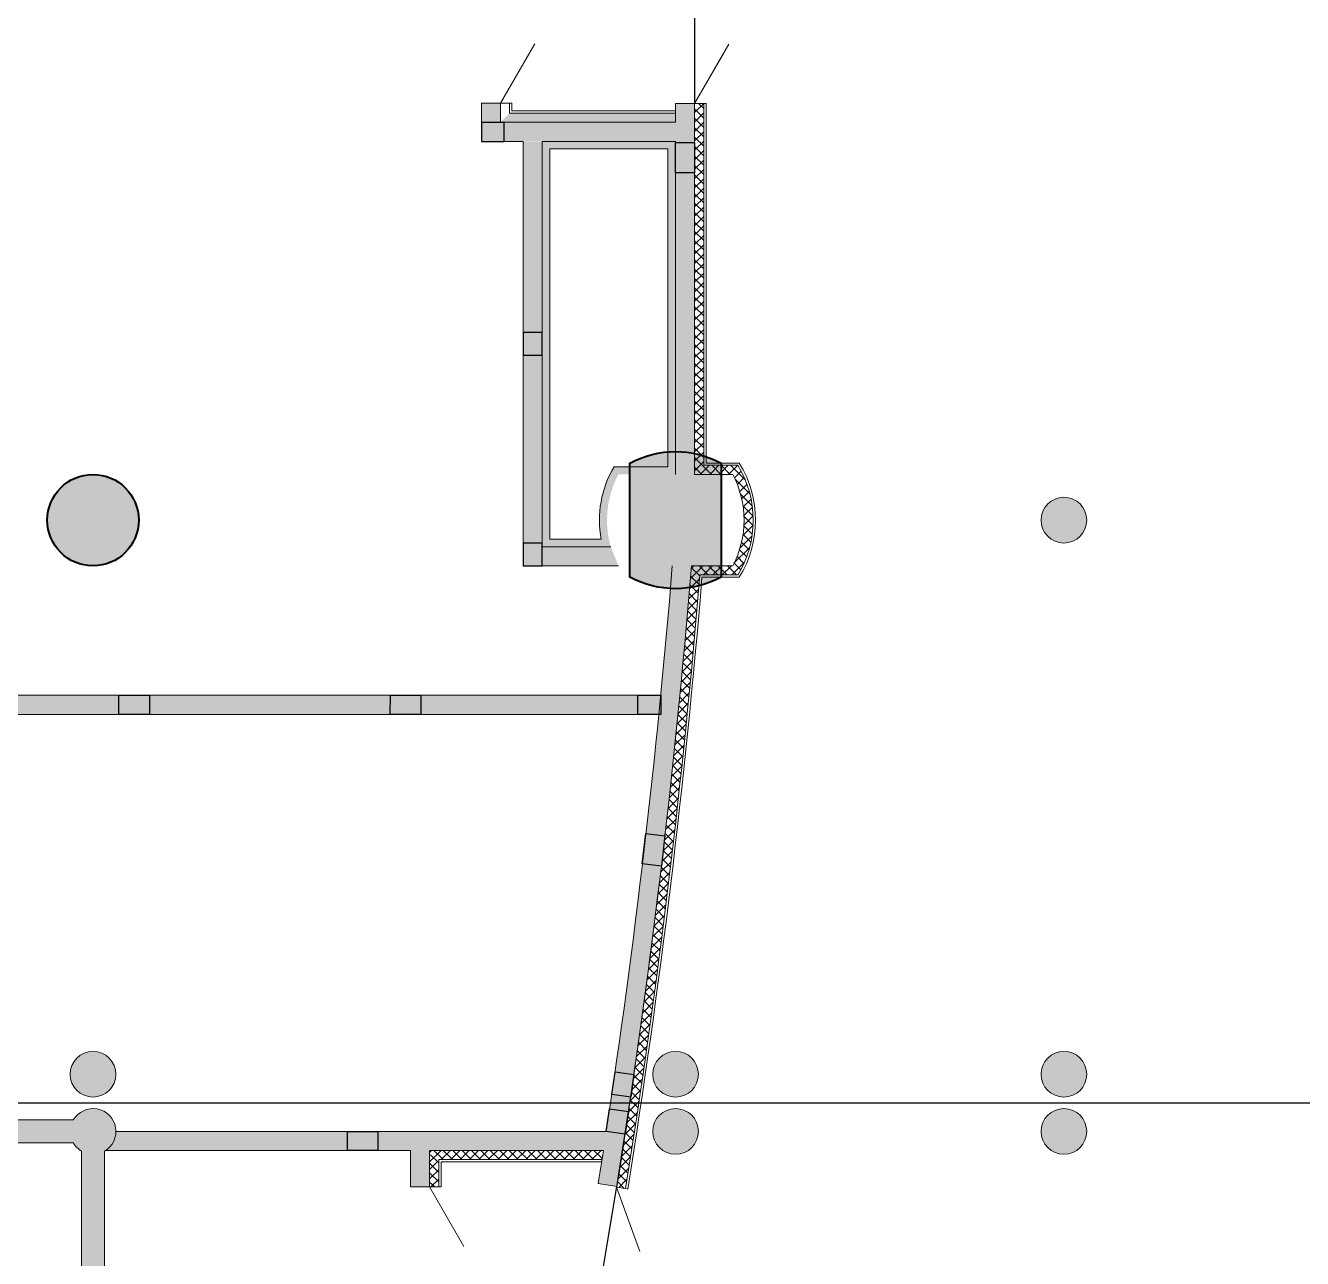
# Model space of a CAD drawing. Header units: millimetres. Extents: x 72919 to 485785, y -53256 to 338519.
# Drawn here: x 394915 to 411683, y 113847 to 130034 of the extents above; entities that cross this region are included whole.
import ezdxf

# ---------------------------------------------------------------- set-up
doc = ezdxf.new("R2010")
doc.units = ezdxf.units.MM
doc.layers.add('1', color=7, linetype='Continuous')
doc.layers.add('door', color=177, linetype='Continuous', lineweight=9)
doc.layers.add('wall', color=5, linetype='Continuous', lineweight=40)

# ---------------------------------------------------------------- blocks, each defined once
blk = doc.blocks.new('Пилон 1')
at = {"layer": 'wall', "lineweight": 9, "ltscale": 400, "true_color": 0x000000}
h = blk.add_hatch(color=18, dxfattribs=at)
h.dxf.hatch_style = 1
edge = h.paths.add_edge_path()
edge.add_line((600, -750), (600, 750))
edge.add_arc((0, -375), 1275, 61.9275, 118.0725)
edge.add_line((-600, 750), (-600, -750))
edge.add_arc((0, 375), 1275, 241.9275, 298.0725)
at = {"layer": 'wall', "color": 0, "ltscale": 400}
blk.add_lwpolyline([(600, -750), (600, 750, 0.25), (-600, 750), (-600, -750, 0.25), (600, -750)], format="xyb", dxfattribs=at)
blk = doc.blocks.new('Колонна ∅1200')
at = {"lineweight": 9, "ltscale": 400, "true_color": 0x000000}
h = blk.add_hatch(color=18, dxfattribs=at)
h.dxf.hatch_style = 1
edge = h.paths.add_edge_path()
edge.add_arc((0, 0), 600, 0, 360)
at = {"color": 18, "ltscale": 400, "true_color": 0x000000}
blk.add_circle((0, 0), 600, dxfattribs=at)

msp = doc.modelspace()

# ---------------------------------------------------------------- hatches: boundary and pattern name
at = {"ltscale": 500, "true_color": 0x000000}
h = msp.add_hatch(color=18, dxfattribs=at)
h.dxf.hatch_style = 1
h.paths.add_polyline_path([(400900.43379, 128762.53398), (400900.43379, 128513.03398), (401200.43379, 128513.03398), (401200.43379, 128762.53398)])
h = msp.add_hatch(color=18, dxfattribs=at)
h.dxf.hatch_style = 1
h.paths.add_polyline_path([(403700.43379, 128499.99944), (403700.43379, 128099.99944), (403450.43379, 128099.99944), (403450.43379, 128500.04787)])
h = msp.add_hatch(color=18, dxfattribs=at)
h.dxf.hatch_style = 1
h.paths.add_polyline_path([(401450.91068, 125704.99944), (401700.41068, 125704.99944), (401700.41068, 126004.99944), (401450.91068, 126004.99944)])
h = msp.add_hatch(color=18, dxfattribs=at)
h.dxf.hatch_style = 1
edge = h.paths.add_edge_path()
edge.add_arc((408550.43379, 123539.99944), 300, 9, 369)
h = msp.add_hatch(color=18, dxfattribs=at)
h.dxf.hatch_style = 1
h.paths.add_polyline_path([(401450.91068, 122939.99944), (401700.41068, 122939.99944), (401700.41068, 123239.99944), (401450.91068, 123239.99944)])
h = msp.add_hatch(color=18, dxfattribs=at)
h.dxf.hatch_style = 1
h.paths.add_polyline_path([(396140.43379, 121240.18298), (396540.43379, 121240.18298), (396540.43379, 120990.18298), (396140.38536, 120990.18298)])
h = msp.add_hatch(color=18, dxfattribs=at)
h.dxf.hatch_style = 1
h.paths.add_polyline_path([(399704.96645, 121240.18298), (400104.96645, 121240.18298), (400104.96645, 120990.18298), (399704.91802, 120990.18298)])
h = msp.add_hatch(color=18, dxfattribs=at)
h.dxf.hatch_style = 1
h.paths.add_polyline_path([(403310.44989, 119396.66792), (403264.05636, 118999.36745), (403013.52215, 119028.52885), (403062.12205, 119425.5725)])
h = msp.add_hatch(color=18, dxfattribs=at)
h.dxf.hatch_style = 1
edge = h.paths.add_edge_path()
edge.add_arc((395800.43379, 116264.99944), 300, 9, 369)
h = msp.add_hatch(color=18, dxfattribs=at)
h.dxf.hatch_style = 1
edge = h.paths.add_edge_path()
edge.add_arc((403450.43379, 116264.99944), 300, 9, 369)
h = msp.add_hatch(color=18, dxfattribs=at)
h.dxf.hatch_style = 1
edge = h.paths.add_edge_path()
edge.add_arc((408550.43379, 116264.99944), 300, 9, 369)
h = msp.add_hatch(color=18, dxfattribs=at)
h.dxf.hatch_style = 1
h.paths.add_polyline_path([(402656.4628, 116297.39127), (402903.64408, 116261.89901), (402861.005, 115964.94462), (402613.82372, 116000.43688)])
h = msp.add_hatch(color=18, dxfattribs=at)
h.dxf.hatch_style = 1
h.paths.add_polyline_path([(402583.13961, 115811.95383), (402830.32089, 115776.46157), (402787.68181, 115479.50718), (402540.50053, 115514.99944)])
h = msp.add_hatch(color=18, dxfattribs=at)
h.dxf.hatch_style = 1
edge = h.paths.add_edge_path()
edge.add_arc((403450.43379, 115514.99944), 300, 9, 369)
h = msp.add_hatch(color=18, dxfattribs=at)
h.dxf.hatch_style = 1
edge = h.paths.add_edge_path()
edge.add_arc((408550.43379, 115514.99944), 300, 9, 369)
h = msp.add_hatch(color=18, dxfattribs=at)
h.dxf.hatch_style = 1
h.paths.add_polyline_path([(399141.03776, 115514.99946), (399541.03776, 115514.99946), (399541.03776, 115264.99946), (399140.98933, 115264.99946)])
at = {"layer": '1', "ltscale": 500, "true_color": 0x000000}
h = msp.add_hatch(color=18, dxfattribs=at)
h.dxf.hatch_style = 1
edge = h.paths.add_edge_path()
edge.add_line((403254.96645, 120990.18296), (402954.96645, 120990.18296))
edge.add_line((402954.96645, 120990.18296), (402954.96645, 121240.18296))
edge.add_line((402954.96645, 121240.18296), (403254.96645, 121240.18296))
edge.add_line((403254.96645, 121240.18296), (403254.96645, 121003.69873))
at = {"layer": 'wall', "lineweight": 18, "ltscale": 0.007407, "true_color": 0x000000}
h = msp.add_hatch(color=18, dxfattribs=at)
h.dxf.hatch_style = 1
h.paths.add_polyline_path([(400900.43379, 128513.32434), (400900.43379, 129013.32434), (401150.43379, 129011.60815), (401150.43379, 128763.32434), (403450.43379, 128763.32434), (403450.43379, 128513.32434)])
h = msp.add_hatch(color=18, dxfattribs=at)
h.dxf.hatch_style = 1
h.paths.add_polyline_path([(401270.43379, 129011.47232), (401270.43379, 128883.03398), (401150.43379, 128763.03398), (401150.43379, 129011.47232), (401270.43379, 129011.47232)], flags=0)
h = msp.add_hatch(color=18, dxfattribs=at)
h.dxf.hatch_style = 1
h.paths.add_polyline_path([(403700.43379, 124139.99944), (403700.43379, 129009.99944), (403450.43379, 129009.99944), (403450.43379, 124139.99944)])
h = msp.add_hatch(color=18, dxfattribs=at)
h.dxf.hatch_style = 1
h.paths.add_polyline_path([(401270.43379, 128883.03398), (403450.43379, 128883.03398), (403450.43379, 128763.03398), (401150.43379, 128763.03398)])
h = msp.add_hatch(color=18, dxfattribs=at)
h.dxf.hatch_style = 1
h.paths.add_polyline_path([(401450.91068, 122936.99944), (401700.91068, 123186.99944), (401700.91068, 128510.03398), (401450.91068, 128510.03398), (401450.91068, 125883.36394), (401450.91068, 125883.36394), (401450.91068, 125503.36394)])
h = msp.add_hatch(color=18, dxfattribs=at)
h.dxf.hatch_style = 1
edge = h.paths.add_edge_path()
edge.add_line((402700.43379, 124139.99944), (403450.43379, 124139.99944))
edge.add_line((403450.43379, 124139.99944), (403450.43379, 128513.03398))
edge.add_line((403450.43379, 128513.03398), (401700.91068, 128513.02984))
edge.add_line((401700.91068, 128513.02984), (401700.91068, 123190.00358))
edge.add_line((401700.91068, 123190.00358), (402599.4138, 123189.99944))
edge.add_arc((403825.43379, 123539.99944), 1275, 151.927513064, 195.932803815, ccw=False)
edge = h.paths.add_edge_path(flags=16)
edge.add_line((401800.91068, 128413.02617), (403350.43379, 128413.0335))
edge.add_line((403350.43379, 128413.0335), (403350.43379, 124239.99944))
edge.add_line((403350.43379, 124239.99944), (402642.10704, 124239.99944))
edge.add_arc((403812.33888, 123543.96535), 1361.58218, 149.25653434, 190.74991855)
edge.add_line((402474.65157, 123289.99944), (401800.91068, 123289.99944))
edge.add_line((401800.91068, 123289.99944), (401800.91068, 128413.02617))
h = msp.add_hatch(color=18, dxfattribs=at)
h.dxf.hatch_style = 1
h.paths.add_polyline_path([(401450.91068, 122939.99944), (402700.43379, 122939.99944), (402599.4138, 123189.14989), (401699.71579, 123189.99972)])
h = msp.add_hatch(color=18, dxfattribs=at)
h.dxf.hatch_style = 1
edge = h.paths.add_edge_path()
edge.add_line((403408.01975, 122939.99944), (403658.85675, 122939.99944))
edge.add_arc((298982.94216, 131434.60821), 105020.02416, 350.881871444, 355.3605275447, ccw=False)
edge.add_line((402675.90343, 114792.03457), (402434.53589, 114832.35909))
edge.add_arc((295410.43379, 131794.99944), 108360, 350.9938960946, 355.3126568209)
h = msp.add_hatch(color=18, dxfattribs=at)
h.dxf.hatch_style = 1
h.paths.add_polyline_path([(403254.96645, 121240.18296), (383860.30724, 121240.18064), (383861.38444, 120990.18296), (403230.40198, 120990.18296)])
h = msp.add_hatch(color=18, dxfattribs=at)
h.dxf.hatch_style = 1
edge = h.paths.add_edge_path()
edge.add_line((395951.32476, 110929.99994), (395651.32476, 110929.99994))
edge.add_line((395651.32476, 110929.99994), (395651.3244, 115255.19182))
edge.add_arc((395801.32446, 115514.99941), 300, 209.999987978, 239.999987706, ccw=False)
edge.add_line((395541.5168, 115364.99946), (391601.32285, 115365.00029))
edge.add_line((391601.32285, 115365.00029), (391601.32285, 111689.99994))
edge.add_line((391601.32285, 111689.99994), (391301.32285, 111689.99994))
edge.add_line((391301.32285, 111689.99994), (391301.32285, 115665.00035))
edge.add_line((391301.32285, 115665.00035), (395541.51687, 115665.00035))
edge.add_arc((395801.32417, 115514.99944), 300.00018, -59.999968984, 149.99981962, ccw=False)
edge.add_line((395951.3244, 115255.19175), (395951.32476, 110929.99994))
edge = h.paths.add_edge_path()
edge.add_arc((395801.32285, 108240.00059), 600, 104.477499685, 165.522552073, ccw=False)
edge.add_line((395651.32298, 108820.94813), (395651.32299, 108889.99994))
edge.add_line((395651.32299, 108889.99994), (395951.323, 108889.99994))
edge.add_line((395951.323, 108889.99994), (395951.32298, 108820.94806))
edge.add_arc((395801.32285, 108240.00059), 600, -165.522423555, 75.522475044, ccw=False)
edge.add_line((395220.37552, 108089.99994), (391601.32285, 108089.99994))
edge.add_line((391601.32285, 108089.99994), (391601.32285, 108389.99994))
edge.add_line((391601.32285, 108389.99994), (395220.37518, 108389.99994))
h = msp.add_hatch(color=18, dxfattribs=at)
h.dxf.hatch_style = 1
edge = h.paths.add_edge_path()
edge.add_line((402540.50053, 115514.99944), (396100.78575, 115514.99712))
edge.add_arc((395803.03761, 115513.43782), 297.75222, -56.551292893, 0.300053954, ccw=False)
edge.add_line((395967.15573, 115264.99944), (402502.21078, 115264.99944))
edge.add_line((402502.21078, 115264.99944), (402540.50053, 115514.99944))
h = msp.add_hatch(color=18, dxfattribs=at)
h.dxf.hatch_style = 1
h.paths.add_polyline_path([(400221.03776, 114782.20356), (400221.03776, 115264.99944), (399971.03776, 115264.99944), (399971.03776, 114782.20356)])

# ---------------------------------------------------------------- linework, layer by layer
at = {"color": 18, "ltscale": 500, "true_color": 0x000000}
for points in [[(403700.43379, 130820.01113), (403700.43379, 129009.99944)], [(342646.86353, 115889.99944), (416850.70066, 115889.99944)], [(402382.86961, 113005.90489), (402681.12693, 114791.16189)]]:
    msp.add_lwpolyline(points, dxfattribs=at)
for points in [[(400900.43379, 128762.53398), (400900.43379, 128513.03398), (401200.43379, 128513.03398), (401200.43379, 128762.53398)], [(403700.43379, 128499.99944), (403700.43379, 128099.99944), (403450.43379, 128099.99944), (403450.43379, 128500.04787)], [(401450.91068, 125704.99944), (401700.41068, 125704.99944), (401700.41068, 126004.99944), (401450.91068, 126004.99944)], [(401450.91068, 122939.99944), (401700.41068, 122939.99944), (401700.41068, 123239.99944), (401450.91068, 123239.99944)], [(396140.43379, 121240.18298), (396540.43379, 121240.18298), (396540.43379, 120990.18298), (396140.38536, 120990.18298)], [(399704.96645, 121240.18298), (400104.96645, 121240.18298), (400104.96645, 120990.18298), (399704.91802, 120990.18298)], [(403254.96645, 121240.18296), (403254.96645, 120990.18296), (402954.96645, 120990.18296), (402954.96645, 121240.18296)], [(403310.44988, 119396.66793), (403264.05636, 118999.36745), (403013.52215, 119028.52885), (403062.12205, 119425.5725)], [(402656.4628, 116297.39127), (402903.64408, 116261.89901), (402861.005, 115964.94462), (402613.82372, 116000.43688)], [(402583.13961, 115811.95383), (402830.32089, 115776.46157), (402787.68181, 115479.50718), (402540.50053, 115514.99944)], [(399141.03776, 115514.99946), (399541.03776, 115514.99946), (399541.03776, 115264.99946), (399140.98933, 115264.99946)]]:
    msp.add_lwpolyline(points, close=True, dxfattribs=at)
at = {"layer": 'door', "linetype": 'ByBlock', "ltscale": 100}
for p, q in [((401600.43379, 129792.89518), (401150.43379, 129013.47232)), ((404150.43379, 129789.42231), (403700.43379, 129009.99944)), ((404091.10586, 129686.66331), (403700.43379, 129009.99944)), ((400221.03776, 114785.20356), (400671.93907, 114004.21957))]:
    msp.add_line(p, q, dxfattribs=at)
at = {"layer": 'door', "ltscale": 100}
msp.add_line((402674.32509, 114782.20356), (402982.58654, 113936.64169), dxfattribs=at)
at = {"layer": 'wall', "color": 18, "lineweight": 18, "ltscale": 0.007407, "true_color": 0x000000}
for p, q in [((403921.17378, 124139.99944), (403700.43379, 124360.73944)), ((404368.19336, 124064.21092), (404172.40484, 124259.99944)), ((403797.43009, 124139.99944), (403700.43379, 124236.99575)), ((396101.32435, 115514.99944), (402540.50053, 115514.99944)), ((395967.15573, 115264.99944), (399971.03776, 115264.99944)), ((400221.03776, 115264.99944), (402502.21078, 115264.99944)), ((402485.60489, 115157.77212), (402378.37757, 115264.99944))]:
    msp.add_line(p, q, dxfattribs=at)
at = {"layer": 'wall', "color": 18, "lineweight": 18, "ltscale": 0.007407, "true_color": 0x000000, "extrusion": (0, 1, 0)}
for p, q in [((402483.6195, 115144.99944), (400341.03776, 115144.99944)), ((400371.03776, 115114.99944), (402478.95017, 115114.99944)), ((400371.03776, 114785.20356), (400221.03776, 114785.20356))]:
    msp.add_line(p, q, dxfattribs=at)
at = {"layer": 'wall', "color": 18, "lineweight": 18, "ltscale": 0.007407, "true_color": 0x000000, "extrusion": (0.707107, -0.707107, 0)}
msp.add_line((402476.06395, 115144.99944), (402485.01029, 115153.94579), dxfattribs=at)
at = {"layer": 'wall', "color": 18, "lineweight": 18, "ltscale": 0.007407, "true_color": 0x000000}
for points in [[(403700.43379, 124139.99944), (403700.43379, 129009.99944), (403450.43379, 129009.99944), (403450.43379, 128763.03398), (401150.43379, 128763.03398), (401150.43379, 129013.47232), (400900.43379, 129013.47232), (400900.43379, 128513.03398), (401450.91068, 128513.03398)], [(401150.43379, 128763.03398), (401150.43379, 129013.47232), (401300.43379, 129013.47232)], [(401270.43379, 129013.47232), (401270.43379, 128883.03398)], [(401300.43379, 129013.47232), (401300.43379, 128913.03398)], [(403700.43379, 128890.80817), (403819.62506, 129009.99944)], [(403700.43379, 124139.99944), (403700.43379, 129009.99944)], [(403820.43379, 128942.99953), (403753.43387, 129009.99944)], [(403450.43379, 128913.03398), (403450.43379, 128763.03398), (401150.43379, 128763.03398)], [(401270.43379, 128883.03398), (403450.43379, 128883.03398)], [(401300.43379, 128913.03398), (403450.43379, 128913.03398)], [(403820.43379, 128819.25585), (403700.43379, 128939.25585)], [(403700.43379, 128767.06448), (403820.43379, 128887.06448)], [(403820.43379, 128695.51216), (403700.43379, 128815.51216)], [(403700.43379, 128643.32079), (403820.43379, 128763.32079)], [(403820.43379, 128571.76847), (403700.43379, 128691.76847)], [(403700.43379, 128519.57711), (403820.43379, 128639.57711)], [(402700.43379, 122939.99944), (401450.91068, 122939.99944), (401450.91068, 125503.36394), (401450.91068, 125883.36394), (401450.91068, 128513.03398)], [(401700.91068, 128513.03398), (403450.43379, 128513.03398), (403450.43379, 124139.99944)], [(402601.43107, 123189.99944), (401700.91068, 123189.99944), (401700.91068, 128513.03398)], [(403820.43379, 128448.02479), (403700.43379, 128568.02479)], [(403700.43379, 128395.83342), (403820.43379, 128515.83342)], [(403700.43379, 128272.08973), (403820.43379, 128392.08973)], [(403820.43379, 128200.53741), (403700.43379, 128320.53741)], [(403700.43379, 128148.34605), (403820.43379, 128268.34605)], [(403820.43379, 128076.79373), (403700.43379, 128196.79373)], [(403700.43379, 128024.60236), (403820.43379, 128144.60236)], [(403820.43379, 127953.05004), (403700.43379, 128073.05004)], [(403700.43379, 127900.85867), (403820.43379, 128020.85867)], [(403820.43379, 127829.30635), (403700.43379, 127949.30635)], [(403700.43379, 127777.11499), (403820.43379, 127897.11499)], [(403700.43379, 127653.3713), (403820.43379, 127773.3713)], [(403820.43379, 127581.81898), (403700.43379, 127701.81898)], [(403700.43379, 127529.62761), (403820.43379, 127649.62761)], [(403820.43379, 127458.07529), (403700.43379, 127578.07529)], [(403700.43379, 127405.88393), (403820.43379, 127525.88393)], [(403820.43379, 127334.33161), (403700.43379, 127454.33161)], [(403700.43379, 127282.14024), (403820.43379, 127402.14024)], [(403820.43379, 127210.58792), (403700.43379, 127330.58792)], [(403700.43379, 127158.39655), (403820.43379, 127278.39655)], [(403820.43379, 127086.84423), (403700.43379, 127206.84423)], [(403700.43379, 127034.65286), (403820.43379, 127154.65286)], [(403820.43379, 126963.10055), (403700.43379, 127083.10055)], [(403820.43379, 126839.35686), (403700.43379, 126959.35686)], [(403700.43379, 126787.16549), (403820.43379, 126907.16549)], [(403820.43379, 126715.61317), (403700.43379, 126835.61317)], [(403700.43379, 126663.4218), (403820.43379, 126783.4218)], [(403820.43379, 126591.86949), (403700.43379, 126711.86949)], [(403820.43379, 126468.1258), (403700.43379, 126588.1258)], [(403820.43379, 126344.38211), (403700.43379, 126464.38211)], [(403820.43379, 126220.63842), (403700.43379, 126340.63842)], [(403820.43379, 126096.89474), (403700.43379, 126216.89474)], [(403820.43379, 125973.15105), (403700.43379, 126093.15105)], [(403820.43379, 125849.40736), (403700.43379, 125969.40736)], [(403820.43379, 125725.66368), (403700.43379, 125845.66368)], [(403820.43379, 125601.91999), (403700.43379, 125721.91999)], [(403820.43379, 125478.1763), (403700.43379, 125598.1763)], [(403820.43379, 125354.43262), (403700.43379, 125474.43262)], [(403820.43379, 125230.68893), (403700.43379, 125350.68893)], [(403820.43379, 124983.20156), (403700.43379, 125103.20156)], [(403700.43379, 124931.01019), (403820.43379, 125051.01019)], [(403820.43379, 124859.45787), (403700.43379, 124979.45787)], [(403820.43379, 124735.71418), (403700.43379, 124855.71418)], [(403820.43379, 124611.9705), (403700.43379, 124731.9705)], [(403700.43379, 124559.77913), (403820.43379, 124679.77913)], [(403700.43379, 124312.29176), (403820.43379, 124432.29176)], [(403775.62885, 124139.99944), (403895.62885, 124259.99944)], [(403850.43379, 124289.99944), (404287.09587, 124289.99944)], [(403899.37253, 124139.99944), (404019.37253, 124259.99944)], [(404044.91747, 124139.99944), (403924.91747, 124259.99944)], [(404023.11622, 124139.99944), (404143.11622, 124259.99944)], [(404168.66115, 124139.99944), (404048.66115, 124259.99944)], [(404146.85991, 124139.99944), (404266.85991, 124259.99944)], [(404224.05084, 124093.44669), (404313.47375, 124182.8696)], [(404261.69362, 124007.34579), (404353.47822, 124099.13039)], [(404428.26656, 123880.39403), (404231.97935, 124076.68125)], [(404319.77142, 123817.93621), (404418.59343, 123916.75822)], [(404349.03474, 123599.71216), (404459.95834, 123710.63576)], [(404468.6163, 123468.81323), (404349.53384, 123587.8957)], [(404415.12183, 123151.07665), (404316.8607, 123249.33777)], [(404384.501, 123057.95379), (404290.08209, 123152.3727)], [(403658.85675, 122939.99944), (404200.43379, 122939.99944)], [(403732.81239, 122859.74612), (403813.06571, 122939.99944)], [(403879.99323, 122819.99944), (403759.99323, 122939.99944)], [(404003.73691, 122819.99944), (403883.73691, 122939.99944)], [(403940.55309, 122819.99944), (404060.55309, 122939.99944)], [(404127.4806, 122819.99944), (404007.4806, 122939.99944)], [(404064.29677, 122819.99944), (404184.29677, 122939.99944)], [(404188.04046, 122819.99944), (404356.97772, 122988.93671)], [(403797.08586, 122789.99944), (404287.09587, 122789.99944)], [(404270.00959, 122819.57342), (404269.76345, 122819.99944)], [(403622.37441, 122501.82077), (403753.94618, 122633.39253)], [(403739.69208, 122465.32584), (403628.70675, 122576.31117)], [(403749.39384, 122579.36777), (403638.30639, 122690.45522)], [(403610.72832, 122366.43099), (403742.50197, 122498.20464)], [(403598.88868, 122230.84766), (403730.86537, 122362.82436)], [(403574.62518, 121959.09679), (403707.01147, 122091.48308)], [(403586.8546, 122095.0699), (403719.03551, 122227.2508)], [(403699.73739, 122010.30578), (403589.15644, 122120.88673)], [(403709.89759, 122123.88928), (403599.21615, 122234.57071)], [(403689.46337, 121896.83612), (403578.9825, 122007.31699)], [(403679.07582, 121783.47998), (403568.69463, 121893.86117)], [(403657.96139, 121557.10704), (403547.77836, 121667.29007)], [(403510.51563, 121276.2688), (403643.94681, 121409.69999)], [(403636.39652, 121331.18453), (403526.41009, 121441.17097)], [(396696.97063, 120990.18296), (389950.05943, 120990.18296), (389570.05943, 120990.18296), (384110.84584, 120990.18296), (384110.84584, 115514.99944), (385490.51543, 115514.99944), (385490.51543, 115264.99944), (383860.84584, 115264.99944), (383860.84584, 121240.18296)], [(393700.43379, 121240.18296), (396695.89342, 121240.18296), (397075.89695, 121240.18296), (399876.07475, 121240.18296), (400256.07828, 121240.18296), (403254.96645, 121240.18296)], [(403497.09465, 121139.10414), (403630.73849, 121272.74798)], [(403614.38362, 121105.71006), (403504.59222, 121215.50146)], [(403230.20153, 120990.18296), (400257.15548, 120990.18296), (399877.15196, 120990.18296), (397076.97415, 120990.18296), (396696.97063, 120990.18296)], [(403441.38174, 120588.41648), (403575.88882, 120722.92357)], [(403533.84428, 120320.0436), (403424.72346, 120429.16442)], [(403397.43884, 120173.24252), (403532.60695, 120308.41063)], [(403485.4089, 119873.50423), (403376.66308, 119982.25005)], [(403473.02869, 119762.14075), (403364.3757, 119870.79374)], [(403320.00801, 119477.09326), (403456.30469, 119613.38994)], [(403287.5436, 119197.14148), (403424.30142, 119333.89929)], [(403409.51327, 119206.93773), (403301.3191, 119315.1319)], [(403383.3588, 118985.60483), (403275.34569, 119093.61795)], [(403370.12229, 118875.09766), (403262.19918, 118983.02077)], [(403343.33202, 118654.40055), (403235.58789, 118762.14468)], [(403329.7788, 118544.21009), (403222.12364, 118651.86524)], [(403260.44211, 117994.82834), (403153.22678, 118102.04368)], [(403274.518, 118104.49614), (403167.21537, 118211.79877)], [(403112.0557, 117784.21671), (403251.20708, 117923.36809)], [(403246.26246, 117885.26431), (403139.13408, 117992.39268)], [(403093.27246, 117641.68978), (403232.67161, 117781.08894)], [(403055.01705, 117355.947), (403194.91653, 117495.84648)], [(403015.83476, 117069.27734), (403156.24104, 117209.68362)], [(403035.5424, 117212.72866), (403175.69445, 117352.88072)], [(403083.50864, 116686.83758), (402977.31548, 116793.03073)], [(403068.10303, 116578.4995), (402961.993, 116684.60953)], [(403036.99026, 116362.12489), (402931.04554, 116468.06961)], [(402849.63074, 115913.12382), (402992.13192, 116055.62501)], [(402973.56503, 115930.57537), (402867.94727, 116036.19313)], [(402989.57072, 116038.31337), (402883.87168, 116144.01242)], [(402827.76735, 115767.51675), (402970.53831, 115910.2877)], [(400221.03776, 115264.99944), (400221.03776, 114785.20356), (399971.03776, 114785.20356), (399971.03776, 115264.99944)], [(400233.98583, 115252.05138), (400246.9339, 115264.99944)], [(400520.47858, 115144.99944), (400400.47858, 115264.99944)], [(400644.22227, 115144.99944), (400524.22227, 115264.99944)], [(400889.70964, 115144.99944), (400771.70964, 115264.99944)], [(401013.45333, 115144.99944), (400893.45333, 115264.99944)], [(400991.13971, 115144.99944), (401111.13971, 115264.99944)], [(401137.19702, 115144.99944), (401017.19702, 115264.99944)], [(401260.9407, 115144.99944), (401140.9407, 115264.99944)], [(401384.68439, 115144.99944), (401264.68439, 115264.99944)], [(401508.42808, 115144.99944), (401388.42808, 115264.99944)], [(401632.17176, 115144.99944), (401512.17176, 115264.99944)], [(401755.91545, 115144.99944), (401635.91545, 115264.99944)], [(401879.65914, 115144.99944), (401759.65914, 115264.99944)], [(402003.40282, 115144.99944), (401883.40282, 115264.99944)], [(402127.14651, 115144.99944), (402007.14651, 115264.99944)], [(402250.8902, 115144.99944), (402130.8902, 115264.99944)], [(402374.63388, 115144.99944), (402254.63388, 115264.99944)], [(400341.03776, 114976.53573), (400221.03776, 115096.53573)], [(402691.36413, 114888.65141), (402835.79262, 115033.0799)], [(402714.72699, 115035.75795), (402858.87449, 115179.90546)], [(400235.78624, 114785.20356), (400341.03776, 114887.45509)], [(402808.08899, 114858.61455), (402703.2678, 114963.43574)], [(400287.88256, 114785.20356), (400221.03776, 114849.04836)], [(402434.53589, 114832.35909), (402681.12693, 114791.16189)], [(402792.80693, 114763.17587), (402674.32509, 114782.20356)], [(402792.80693, 114763.17587), (402822.42739, 114758.41895)]]:
    msp.add_lwpolyline(points, dxfattribs=at)
at = {"layer": 'wall', "color": 18, "lineweight": 18, "ltscale": 0.007407, "true_color": 0x000000, "extrusion": (0, 1, 0)}
for points, elevation in [([(-403700.43379, 0), (-403850.43379, 0)], 129009.99944), ([(-403820.43379, 0), (-404270.26641, 0)], 124259.99944), ([(-404200.43379, 0), (-403700.43379, 0)], 124139.99944), ([(-400221.03776, 0), (-402500.44168, 0)], 115264.99944)]:
    msp.add_lwpolyline(points, dxfattribs=dict(at, elevation=elevation))
at = {"layer": 'wall', "color": 18, "lineweight": 18, "ltscale": 0.007407, "true_color": 0x000000, "extrusion": (1, 0, 0)}
for points, elevation in [([(129009.99944, 0), (124259.99944, 0)], 403820.43379), ([(129009.99944, 0), (124289.99944, 0)], 403850.43379), ([(114785.20356, 0), (115241.67292, 0)], 400221.03776), ([(115144.99944, 0), (114785.20356, 0)], 400341.03776), ([(114785.20356, 0), (115114.99944, 0)], 400371.03776)]:
    msp.add_lwpolyline(points, dxfattribs=dict(at, elevation=elevation))
at = {"layer": 'wall', "color": 18, "lineweight": 18, "ltscale": 0.007407, "true_color": 0x000000, "extrusion": (-0.707107, -0.707107, 0)}
for points, elevation in [([(194805.19776, 0), (194635.49213, 0)], -376283.13647), ([(195242.69776, 0), (195072.99213, 0)], -375845.63647), ([(197080.19776, 0), (196910.49213, 0)], -374008.13647), ([(197517.69776, 0), (197347.99213, 0)], -373570.63647), ([(198506.61448, 0), (198289.08384, 0)], -373483.13647), ([(198769.60711, 0), (198614.14478, 0)], -373220.63647), ([(198831.33294, 0), (198685.2861, 0)], -373133.13647), ([(198669.18276, 0), (198511.79079, 0)], -372345.63647), ([(199001.92752, 0), (198832.2219, 0)], -372695.63647), ([(198994.85351, 0), (198868.75164, 0)], -372783.13647), ([(198964.7527, 0), (198835.42212, 0)], -372870.63647), ([(198743.28925, 0), (198586.04288, 0)], -372258.13647), ([(199038.08323, 0), (198881.41337, 0)], -371908.13647), ([(199547.75784, 0), (199392.0748, 0)], -371295.63647), ([(199691.94328, 0), (199536.53716, 0)], -371120.63647), ([(199978.42173, 0), (199823.56288, 0)], -370770.63647), ([(200191.63773, 0), (200037.1837, 0)], -370508.13647), ([(200333.00554, 0), (200178.81876, 0)], -370333.13647), ([(200473.75616, 0), (200319.83454, 0)], -370158.13647), ([(200403.4578, 0), (200249.40386, 0)], -370245.63647), ([(200753.41847, 0), (200600.021, 0)], -369808.13647), ([(200892.33639, 0), (200739.19796, 0)], -369633.13647), ([(200822.95321, 0), (200669.68551, 0)], -369720.63647), ([(201030.6496, 0), (200877.76821, 0)], -369458.13647), ([(201510.0272, 0), (201358.03004, 0)], -368845.63647), ([(201441.9911, 0), (201289.86907, 0)], -368933.13647), ([(201577.91546, 0), (201426.0427, 0)], -368758.13647), ([(201847.99742, 0), (201696.61754, 0)], -368408.13647), ([(201915.15193, 0), (201763.8941, 0)], -368320.63647), ([(202049.02423, 0), (201898.00913, 0)], -368145.63647), ([(201982.16074, 0), (201831.02451, 0)], -368233.13647), ([(202115.74272, 0), (201964.8483, 0)], -368058.13647), ([(202248.74613, 0), (202098.0917, 0)], -367883.13647), ([(202182.31657, 0), (202031.54237, 0)], -367970.63647), ([(202315.03173, 0), (202164.49663, 0)], -367795.63647), ([(202447.17244, 0), (202296.87465, 0)], -367620.63647), ([(202381.17372, 0), (202230.7575, 0)], -367708.13647), ([(202775.02868, 0), (202625.31646, 0)], -367183.13647), ([(203034.76872, 0), (202885.51718, 0)], -366833.13647), ([(203228.10286, 0), (203079.19238, 0)], -366570.63647), ([(203356.29665, 0), (203207.61146, 0)], -366395.63647), ([(203292.2691, 0), (203143.47148, 0)], -366483.13647), ([(201695.6745, 0), (201542.46321, 0)], -364472.05068), ([(201965.93648, 0), (201796.23086, 0)], -364805.55634), ([(203420.1858, 0), (203271.61264, 0)], -366308.13647), ([(203483.93687, 0), (203335.47532, 0)], -366220.63647), ([(201870.6745, 0), (201700.96887, 0)], -364297.05068), ([(203654.97308, 0), (203526.23556, 0)], -365958.13647)]:
    msp.add_lwpolyline(points, dxfattribs=dict(at, elevation=elevation))
at = {"layer": 'wall', "color": 18, "lineweight": 18, "ltscale": 0.007407, "true_color": 0x000000}
for points in [[(401800.91068, 128413.02617), (403350.43379, 128413.0335), (403350.43379, 124239.99944), (402642.10704, 124239.99944, 0.1830535163), (402474.65157, 123289.99944), (401800.91068, 123289.99944)], [(395951.32476, 110929.99994), (395651.32476, 110929.99994), (395651.3244, 115255.19182, -0.1316524964), (395541.5168, 115364.99946), (391601.32285, 115365.00029), (391601.32285, 111689.99994), (391301.32285, 111689.99994), (391301.32285, 115665.00035), (395541.51687, 115665.00035, -1.3032228839), (395951.3244, 115255.19175)]]:
    msp.add_lwpolyline(points, format="xyb", close=True, dxfattribs=at)
at = {"layer": 'wall', "color": 18, "lineweight": 18, "ltscale": 0.007407, "true_color": 0x000000, "extrusion": (0.707107, -0.707107, 0)}
for points, elevation in [([(375198.87878, 0), (375368.58441, 0)], 195719.74981), ([(374936.37878, 0), (375106.08441, 0)], 195982.24981), ([(374848.87878, 0), (375018.58441, 0)], 196069.74981), ([(374761.37878, 0), (374931.08441, 0)], 196157.24981), ([(374673.87878, 0), (374843.58441, 0)], 196244.74981), ([(374586.37878, 0), (374756.08441, 0)], 196332.24981), ([(374498.87878, 0), (374668.58441, 0)], 196419.74981), ([(374411.37878, 0), (374581.08441, 0)], 196507.24981), ([(374323.87878, 0), (374493.58441, 0)], 196594.74981), ([(374236.37878, 0), (374406.08441, 0)], 196682.24981), ([(374148.87878, 0), (374318.58441, 0)], 196769.74981), ([(374061.37878, 0), (374231.08441, 0)], 196857.24981), ([(373973.87878, 0), (374143.58441, 0)], 196944.74981), ([(373886.37878, 0), (374056.08441, 0)], 197032.24981), ([(373711.37878, 0), (373881.08441, 0)], 197207.24981), ([(373623.87878, 0), (373793.58441, 0)], 197294.74981), ([(373448.87878, 0), (373618.58441, 0)], 197469.74981), ([(373273.87878, 0), (373443.58441, 0)], 197644.74981), ([(373500.54817, 0), (373634.68821, 0)], 198257.24981), ([(373388.93115, 0), (373536.02075, 0)], 198432.24981), ([(373228.32661, 0), (373398.71966, 0)], 198607.24981), ([(373120.21449, 0), (373310.47553, 0)], 198694.74981), ([(372981.06375, 0), (373203.83979, 0)], 198782.24981), ([(372780.18374, 0), (373070.42256, 0)], 198869.74981), ([(372336.26668, 0), (372383.16438, 0)], 198519.74981), ([(372388.45876, 0), (372558.16438, 0)], 198694.74981), ([(372129.68379, 0), (372315.47046, 0)], 198694.74981), ([(372233.11022, 0), (372357.16905, 0)], 198607.24981), ([(371503.38599, 0), (371690.9006, 0)], 199219.74981), ([(371398.03457, 0), (371585.843, 0)], 199307.24981), ([(371292.40298, 0), (371480.50694, 0)], 199394.74981), ([(371186.48988, 0), (371374.89109, 0)], 199482.24981), ([(370867.04813, 0), (371056.35157, 0)], 199744.74981), ([(370759.9955, 0), (370949.60324, 0)], 199832.24981), ([(370652.65455, 0), (370842.56838, 0)], 199919.74981), ([(370437.10204, 0), (370627.63353, 0)], 200094.74981), ([(370328.88764, 0), (370519.73074, 0)], 200182.24981), ([(370111.57534, 0), (370303.04727, 0)], 200357.24981), ([(369893.07526, 0), (370085.18365, 0)], 200532.24981), ([(370002.47451, 0), (370194.26371, 0)], 200444.74981), ([(369783.37609, 0), (369975.80561, 0)], 200619.74981), ([(369563.07194, 0), (369756.14962, 0)], 200794.74981), ([(369230.32806, 0), (369424.39304, 0)], 201057.24981), ([(369341.54979, 0), (369535.28363, 0)], 200969.74981), ([(369118.79714, 0), (369313.19529, 0)], 201144.74981), ([(369006.95541, 0), (369201.68882, 0)], 201232.24981), ([(368894.80125, 0), (369089.87203, 0)], 201319.74981), ([(368782.33305, 0), (368977.7433, 0)], 201407.24981), ([(368669.54914, 0), (368865.30102, 0)], 201494.74981), ([(368443.02756, 0), (368639.46918, 0)], 201669.74981), ([(368556.44787, 0), (368752.54353, 0)], 201582.24981), ([(368100.83531, 0), (368298.32813, 0)], 201932.24981), ([(367640.00747, 0), (367838.93381, 0)], 202282.24981), ([(367523.97227, 0), (367723.26285, 0)], 202369.74981), ([(367407.60213, 0), (367607.25934, 0)], 202457.24981), ([(367290.89519, 0), (367490.92145, 0)], 202544.74981), ([(367173.84957, 0), (367374.24731, 0)], 202632.24981), ([(367056.46338, 0), (367257.23507, 0)], 202719.74981), ([(366938.73469, 0), (367139.88283, 0)], 202807.24981), ([(366583.47422, 0), (366785.76693, 0)], 203069.74981), ([(366464.356, 0), (366667.03539, 0)], 203157.24981), ([(366344.8854, 0), (366547.95411, 0)], 203244.74981), ([(364397.86118, 0), (364609.48385, 0)], 201600.15837), ([(364485.36118, 0), (364503.67251, 0)], 201512.65837), ([(364527.27822, 0), (364696.98385, 0)], 201687.65837), ([(364614.77822, 0), (364784.48385, 0)], 201775.15837), ([(364702.27822, 0), (364871.98385, 0)], 201862.65837), ([(364789.77822, 0), (364958.06964, 0)], 201948.74415), ([(364875.86401, 0), (365045.56964, 0)], 202036.24415), ([(365050.86401, 0), (365220.56964, 0)], 202211.24415), ([(365138.36401, 0), (365308.06964, 0)], 202298.74415), ([(365225.86401, 0), (365395.56964, 0)], 202386.24415), ([(365313.36401, 0), (365483.06964, 0)], 202473.74415), ([(365400.86401, 0), (365570.56964, 0)], 202561.24415), ([(365488.36401, 0), (365658.06964, 0)], 202648.74415), ([(365575.86401, 0), (365745.56964, 0)], 202736.24415), ([(365663.36401, 0), (365833.06964, 0)], 202823.74415), ([(365750.86401, 0), (365920.56964, 0)], 202911.24415), ([(365838.36401, 0), (366008.06964, 0)], 202998.74415), ([(365925.86401, 0), (366095.56964, 0)], 203086.24415), ([(366225.06037, 0), (366428.52106, 0)], 203332.24981), ([(364326.85552, 0), (364480.06681, 0)], 201671.16402), ([(364239.35553, 0), (364409.06115, 0)], 201758.66402), ([(365914.57982, 0), (366068.09089, 0)], 203594.74981)]:
    msp.add_lwpolyline(points, dxfattribs=dict(at, elevation=elevation))
at = {"layer": 'wall', "color": 18, "lineweight": 18, "ltscale": 0.007407, "true_color": 0x000000, "extrusion": (0.707107, 0.707107, 0)}
for points, elevation in [([(-197605.19776, 0), (-197435.49213, 0)], 373483.13647), ([(-198610.58134, 0), (-198423.33489, 0)], 373395.63647), ([(-198964.62864, 0), (-198807.81552, 0)], 371995.63647), ([(-199402.93709, 0), (-199246.97491, 0)], 371470.63647), ([(-199835.4968, 0), (-199680.3654, 0)], 370945.63647), ([(-199907.03763, 0), (-199752.04277, 0)], 370858.13647), ([(-200049.6495, 0), (-199894.92613, 0)], 370683.13647), ([(-200120.72137, 0), (-199966.13293, 0)], 370595.63647), ([(-200683.73178, 0), (-200530.20403, 0)], 369895.63647), ([(-201236.9922, 0), (-201084.49267, 0)], 369195.63647), ([(-202644.31232, 0), (-202494.36718, 0)], 367358.13647), ([(-202840.17479, 0), (-202690.57838, 0)], 367095.63647), ([(-203163.79759, 0), (-203014.77384, 0)], 366658.13647), ([(-203099.35298, 0), (-202950.21555, 0)], 366745.63647), ([(-201703.43648, 0), (-201533.73086, 0)], 364543.05634), ([(-203547.55017, 0), (-203399.19983, 0)], 366133.13647)]:
    msp.add_lwpolyline(points, dxfattribs=dict(at, elevation=elevation))
at = {"layer": 'wall', "color": 18, "lineweight": 18, "ltscale": 0.007407, "true_color": 0x000000, "extrusion": (0.865877, -0.500258, 0), "elevation": 287885.67481}
msp.add_lwpolyline([(309832.90229, 0), (309833.39431, 0)], dxfattribs=at)
at = {"layer": 'wall', "color": 18, "lineweight": 18, "ltscale": 0.007407, "true_color": 0x000000, "extrusion": (4.6536e-13, -1, 0), "elevation": -122819.99944}
msp.add_lwpolyline([(404269.76345, 0), (403769.44004, 0)], dxfattribs=at)
at = {"layer": 'wall', "color": 18, "lineweight": 18, "ltscale": 0.007407, "true_color": 0x000000, "extrusion": (0.735371, 0.677665, 0), "elevation": 380151.14679}
msp.add_lwpolyline([(-183301.98736, 0), (-183302.00712, 0)], dxfattribs=at)
at = {"layer": 'wall', "color": 18, "lineweight": 18, "ltscale": 0.007407, "true_color": 0x000000}
for centre in [(408550.43379, 123539.99944), (395800.43379, 116264.99944), (403450.43379, 116264.99944), (408550.43379, 116264.99944), (403450.43379, 115514.99944), (408550.43379, 115514.99944)]:
    msp.add_circle(centre, 300, dxfattribs=at)
at = {"layer": 'wall', "color": 18, "lineweight": 18, "ltscale": 0.007407, "true_color": 0x000000, "extrusion": (0, 0, -1)}
for centre, radius, start, end in [((-403075.43379, 123539.99944), 1395, 148.906617651, 211.093382349), ((-298982.94216, 131434.60821), 105140.02416, 184.6997848478, 189.1235607418)]:
    msp.add_arc(centre, radius, start, end, dxfattribs=at)
at = {"layer": 'wall', "color": 18, "lineweight": 18, "ltscale": 0.007407, "true_color": 0x000000}
for centre, radius, start, end in [((403075.43379, 123539.99944), 1425, 328.243136142, 31.756863858), ((403075.43379, 123539.99944), 1275, 331.927513065, 28.072486935), ((295410.43379, 131794.99944), 108360, 351.3591682601, 355.3126568226), ((298982.94216, 131434.60821), 105020.02416, 350.8764392582, 355.3605275454), ((295410.43379, 131794.99944), 108610, 350.9927945843, 355.323470263), ((298982.94216, 131434.60821), 105170.02416, 350.8764392582, 355.2851676748), ((295410.43379, 131794.99944), 108360, 350.9938960954, 351.2254383133)]:
    msp.add_arc(centre, radius, start, end, dxfattribs=at)

# ---------------------------------------------------------------- block references
at = {"layer": 'wall', "color": 18, "lineweight": 18, "ltscale": 0.007407, "true_color": 0x000000, "xscale": -1, "rotation": 180}
msp.add_blockref('Пилон 1', (403450.43379, 123539.99944), dxfattribs=at)
at = {"layer": 'wall', "color": 18, "lineweight": 18, "ltscale": 0.007407, "true_color": 0x000000}
msp.add_blockref('Колонна ∅1200', (395800.43379, 123539.99944), dxfattribs=at)

doc.saveas('drawing.dxf')
